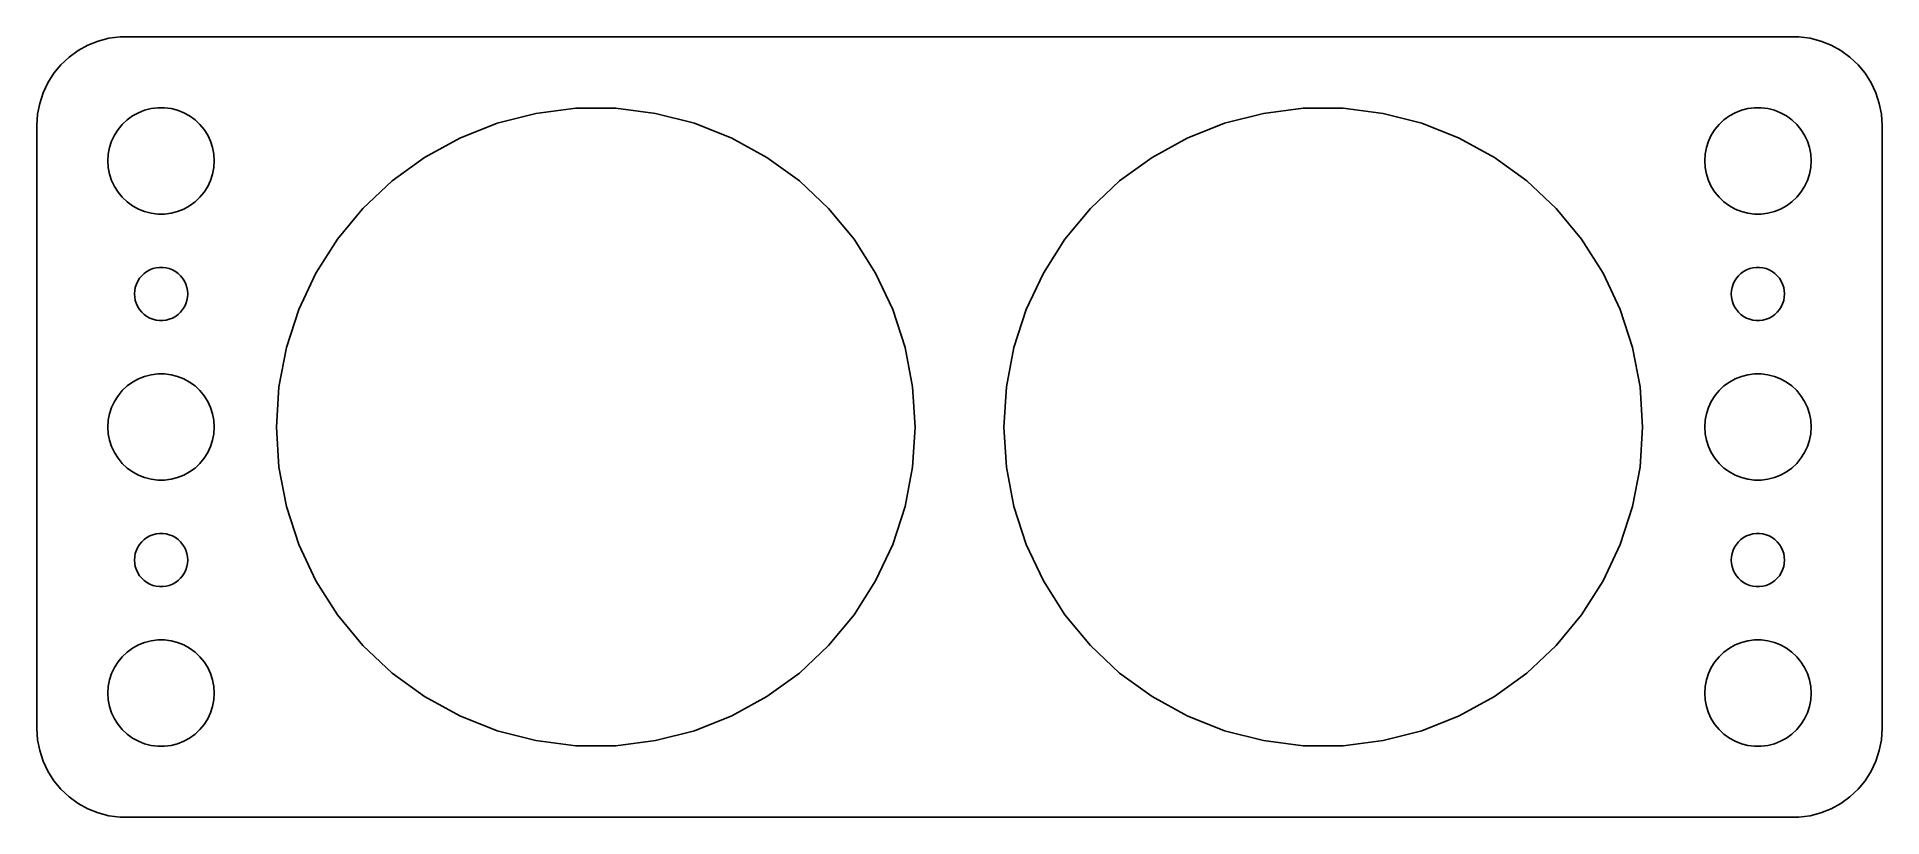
# Model space of a CAD drawing. Header units: metres. Extents: x -52 to 52, y -22 to 22.
import ezdxf

# ---------------------------------------------------------------- set-up
doc = ezdxf.new("R2010")
doc.units = ezdxf.units.M

msp = doc.modelspace()

# ---------------------------------------------------------------- linework, layer by layer
for p, q in [((-47.9369, 21.9114), (-48.5451, 21.7553)), ((-47.3139, 21.9901), (-47.9369, 21.9114)), ((47.3139, 21.9901), (-47.3139, 21.9901)), ((47.9369, 21.9114), (47.3139, 21.9901)), ((48.5451, 21.7553), (47.9369, 21.9114)), ((-50.1871, 20.8526), (-50.6448, 20.4227)), ((-49.6791, 21.2216), (-50.1871, 20.8526)), ((-49.1289, 21.5241), (-49.6791, 21.2216)), ((-48.5451, 21.7553), (-49.1289, 21.5241)), ((49.1289, 21.5241), (48.5451, 21.7553)), ((49.6791, 21.2216), (49.1289, 21.5241)), ((50.1871, 20.8526), (49.6791, 21.2216)), ((50.6448, 20.4227), (50.1871, 20.8526)), ((-51.0451, 19.9389), (-51.3815, 19.4088)), ((-50.6448, 20.4227), (-51.0451, 19.9389)), ((51.0451, 19.9389), (50.6448, 20.4227)), ((51.3815, 19.4088), (51.0451, 19.9389)), ((-51.6489, 18.8406), (-51.8429, 18.2434)), ((-51.3815, 19.4088), (-51.6489, 18.8406)), ((51.6489, 18.8406), (51.3815, 19.4088)), ((51.8429, 18.2434), (51.6489, 18.8406)), ((-51.8429, 18.2434), (-51.9606, 17.6267)), ((-46.6075, 17.533), (-46.2773, 17.7145)), ((-46.2773, 17.7145), (-45.927, 17.8532)), ((-45.927, 17.8532), (-45.5621, 17.9469)), ((-45.5621, 17.9469), (-45.1884, 17.9941)), ((-45.1884, 17.9941), (-44.8116, 17.9941)), ((-44.8116, 17.9941), (-44.4379, 17.9469)), ((-44.4379, 17.9469), (-44.0729, 17.8532)), ((-44.0729, 17.8532), (-43.7227, 17.7145)), ((-43.7227, 17.7145), (-43.3925, 17.533)), ((-26.0623, 17.119), (-23.8729, 17.6812)), ((-23.8729, 17.6812), (-21.6302, 17.9645)), ((-21.6302, 17.9645), (-19.3698, 17.9645)), ((-19.3698, 17.9645), (-17.1271, 17.6812)), ((-17.1271, 17.6812), (-14.9377, 17.119)), ((14.9377, 17.119), (17.1271, 17.6812)), ((17.1271, 17.6812), (19.3698, 17.9645)), ((19.3698, 17.9645), (21.6302, 17.9645)), ((21.6302, 17.9645), (23.8729, 17.6812)), ((23.8729, 17.6812), (26.0623, 17.119)), ((43.3925, 17.533), (43.7227, 17.7145)), ((43.7227, 17.7145), (44.0729, 17.8532)), ((44.0729, 17.8532), (44.4379, 17.9469)), ((44.4379, 17.9469), (44.8116, 17.9941)), ((44.8116, 17.9941), (45.1884, 17.9941)), ((45.1884, 17.9941), (45.5621, 17.9469)), ((45.5621, 17.9469), (45.927, 17.8532)), ((45.927, 17.8532), (46.2773, 17.7145)), ((46.2773, 17.7145), (46.6075, 17.533)), ((51.9606, 17.6267), (51.8429, 18.2434)), ((-51.9606, 17.6267), (-52, 17)), ((-52, 17), (-52, -17)), ((-47.6289, 16.4453), (-47.427, 16.7634)), ((-47.427, 16.7634), (-47.1869, 17.0536)), ((-47.1869, 17.0536), (-46.9123, 17.3115)), ((-46.9123, 17.3115), (-46.6075, 17.533)), ((-43.3925, 17.533), (-43.0877, 17.3115)), ((-43.0877, 17.3115), (-42.8131, 17.0536)), ((-42.8131, 17.0536), (-42.5729, 16.7634)), ((-42.5729, 16.7634), (-42.3711, 16.4453)), ((-28.164, 16.2869), (-26.0623, 17.119)), ((-14.9377, 17.119), (-12.836, 16.2869)), ((12.836, 16.2869), (14.9377, 17.119)), ((26.0623, 17.119), (28.164, 16.2869)), ((42.3711, 16.4453), (42.5729, 16.7634)), ((42.5729, 16.7634), (42.8131, 17.0536)), ((42.8131, 17.0536), (43.0877, 17.3115)), ((43.0877, 17.3115), (43.3925, 17.533)), ((46.6075, 17.533), (46.9123, 17.3115)), ((46.9123, 17.3115), (47.1869, 17.0536)), ((47.1869, 17.0536), (47.427, 16.7634)), ((47.427, 16.7634), (47.6289, 16.4453)), ((52, 17), (51.9606, 17.6267)), ((52, -17), (52, 17)), ((-47.9763, 15.376), (-47.9057, 15.7461)), ((-47.9057, 15.7461), (-47.7893, 16.1044)), ((-47.7893, 16.1044), (-47.6289, 16.4453)), ((-42.3711, 16.4453), (-42.2107, 16.1044)), ((-42.2107, 16.1044), (-42.0942, 15.7461)), ((-42.0942, 15.7461), (-42.0237, 15.376)), ((-30.1449, 15.1979), (-28.164, 16.2869)), ((-12.836, 16.2869), (-10.8551, 15.1979)), ((10.8551, 15.1979), (12.836, 16.2869)), ((28.164, 16.2869), (30.1449, 15.1979)), ((42.0237, 15.376), (42.0942, 15.7461)), ((42.0942, 15.7461), (42.2107, 16.1044)), ((42.2107, 16.1044), (42.3711, 16.4453)), ((47.6289, 16.4453), (47.7893, 16.1044)), ((47.7893, 16.1044), (47.9057, 15.7461)), ((47.9057, 15.7461), (47.9763, 15.376)), ((-48, 15), (-47.9763, 15.376)), ((-47.9763, 14.624), (-48, 15)), ((-47.9057, 14.2539), (-47.9763, 14.624)), ((-42.0237, 14.624), (-42.0942, 14.2539)), ((-42.0237, 15.376), (-42, 15)), ((-42, 15), (-42.0237, 14.624)), ((-31.9736, 13.8692), (-30.1449, 15.1979)), ((-10.8551, 15.1979), (-9.02637, 13.8692)), ((9.02637, 13.8692), (10.8551, 15.1979)), ((30.1449, 15.1979), (31.9736, 13.8692)), ((42, 15), (42.0237, 15.376)), ((42.0237, 14.624), (42, 15)), ((42.0942, 14.2539), (42.0237, 14.624)), ((47.9763, 14.624), (47.9057, 14.2539)), ((47.9763, 15.376), (48, 15)), ((48, 15), (47.9763, 14.624)), ((-47.7893, 13.8956), (-47.9057, 14.2539)), ((-47.6289, 13.5547), (-47.7893, 13.8956)), ((-47.427, 13.2366), (-47.6289, 13.5547)), ((-42.3711, 13.5547), (-42.5729, 13.2366)), ((-42.2107, 13.8956), (-42.3711, 13.5547)), ((-42.0942, 14.2539), (-42.2107, 13.8956)), ((-33.6214, 12.3218), (-31.9736, 13.8692)), ((-9.02637, 13.8692), (-7.37856, 12.3218)), ((7.37856, 12.3218), (9.02637, 13.8692)), ((31.9736, 13.8692), (33.6214, 12.3218)), ((42.2107, 13.8956), (42.0942, 14.2539)), ((42.3711, 13.5547), (42.2107, 13.8956)), ((42.5729, 13.2366), (42.3711, 13.5547)), ((47.6289, 13.5547), (47.427, 13.2366)), ((47.7893, 13.8956), (47.6289, 13.5547)), ((47.9057, 14.2539), (47.7893, 13.8956)), ((-47.1869, 12.9464), (-47.427, 13.2366)), ((-46.9123, 12.6884), (-47.1869, 12.9464)), ((-46.6075, 12.467), (-46.9123, 12.6884)), ((-43.0877, 12.6884), (-43.3925, 12.467)), ((-42.8131, 12.9464), (-43.0877, 12.6884)), ((-42.5729, 13.2366), (-42.8131, 12.9464)), ((42.8131, 12.9464), (42.5729, 13.2366)), ((43.0877, 12.6884), (42.8131, 12.9464)), ((43.3925, 12.467), (43.0877, 12.6884)), ((46.9123, 12.6884), (46.6075, 12.467)), ((47.1869, 12.9464), (46.9123, 12.6884)), ((47.427, 13.2366), (47.1869, 12.9464)), ((-46.2773, 12.2855), (-46.6075, 12.467)), ((-45.927, 12.1468), (-46.2773, 12.2855)), ((-45.5621, 12.0531), (-45.927, 12.1468)), ((-45.1884, 12.0059), (-45.5621, 12.0531)), ((-44.8116, 12.0059), (-45.1884, 12.0059)), ((-44.4379, 12.0531), (-44.8116, 12.0059)), ((-44.0729, 12.1468), (-44.4379, 12.0531)), ((-43.7227, 12.2855), (-44.0729, 12.1468)), ((-43.3925, 12.467), (-43.7227, 12.2855)), ((-35.0623, 10.5801), (-33.6214, 12.3218)), ((-7.37856, 12.3218), (-5.93768, 10.5801)), ((5.93768, 10.5801), (7.37856, 12.3218)), ((33.6214, 12.3218), (35.0623, 10.5801)), ((43.7227, 12.2855), (43.3925, 12.467)), ((44.0729, 12.1468), (43.7227, 12.2855)), ((44.4379, 12.0531), (44.0729, 12.1468)), ((44.8116, 12.0059), (44.4379, 12.0531)), ((45.1884, 12.0059), (44.8116, 12.0059)), ((45.5621, 12.0531), (45.1884, 12.0059)), ((45.927, 12.1468), (45.5621, 12.0531)), ((46.2773, 12.2855), (45.927, 12.1468)), ((46.6075, 12.467), (46.2773, 12.2855)), ((-36.2735, 8.67155), (-35.0623, 10.5801)), ((-5.93768, 10.5801), (-4.72647, 8.67155)), ((4.72647, 8.67155), (5.93768, 10.5801)), ((35.0623, 10.5801), (36.2735, 8.67155)), ((-46.3145, 8.22263), (-46.2135, 8.38167)), ((-46.2135, 8.38167), (-46.0934, 8.52681)), ((-46.0934, 8.52681), (-45.9561, 8.65576)), ((-45.9561, 8.65576), (-45.8037, 8.76648)), ((-45.8037, 8.76648), (-45.6387, 8.85724)), ((-45.6387, 8.85724), (-45.4635, 8.92657)), ((-45.4635, 8.92657), (-45.2811, 8.97342)), ((-45.2811, 8.97342), (-45.0942, 8.99704)), ((-45.0942, 8.99704), (-44.9058, 8.99704)), ((-44.9058, 8.99704), (-44.7189, 8.97342)), ((-44.7189, 8.97342), (-44.5365, 8.92657)), ((-44.5365, 8.92657), (-44.3613, 8.85724)), ((-44.3613, 8.85724), (-44.1963, 8.76648)), ((-44.1963, 8.76648), (-44.0439, 8.65576)), ((-44.0439, 8.65576), (-43.9065, 8.52681)), ((-43.9065, 8.52681), (-43.7865, 8.38167)), ((-43.7865, 8.38167), (-43.6855, 8.22263)), ((-37.236, 6.62624), (-36.2735, 8.67155)), ((-4.72647, 8.67155), (-3.76402, 6.62624)), ((3.76402, 6.62624), (4.72647, 8.67155)), ((36.2735, 8.67155), (37.236, 6.62624)), ((43.6855, 8.22263), (43.7865, 8.38167)), ((43.7865, 8.38167), (43.9065, 8.52681)), ((43.9065, 8.52681), (44.0439, 8.65576)), ((44.0439, 8.65576), (44.1963, 8.76648)), ((44.1963, 8.76648), (44.3613, 8.85724)), ((44.3613, 8.85724), (44.5365, 8.92657)), ((44.5365, 8.92657), (44.7189, 8.97342)), ((44.7189, 8.97342), (44.9058, 8.99704)), ((44.9058, 8.99704), (45.0942, 8.99704)), ((45.0942, 8.99704), (45.2811, 8.97342)), ((45.2811, 8.97342), (45.4635, 8.92657)), ((45.4635, 8.92657), (45.6387, 8.85724)), ((45.6387, 8.85724), (45.8037, 8.76648)), ((45.8037, 8.76648), (45.9561, 8.65576)), ((45.9561, 8.65576), (46.0934, 8.52681)), ((46.0934, 8.52681), (46.2135, 8.38167)), ((46.2135, 8.38167), (46.3145, 8.22263)), ((-46.5, 7.5), (-46.4882, 7.68799)), ((-46.4882, 7.312), (-46.5, 7.5)), ((-46.4882, 7.68799), (-46.4529, 7.87303)), ((-46.4529, 7.12695), (-46.4882, 7.312)), ((-46.4529, 7.87303), (-46.3947, 8.05219)), ((-46.3947, 8.05219), (-46.3145, 8.22263)), ((-43.6855, 8.22263), (-43.6053, 8.05219)), ((-43.6053, 8.05219), (-43.5471, 7.87303)), ((-43.5471, 7.87303), (-43.5118, 7.68799)), ((-43.5118, 7.312), (-43.5471, 7.12695)), ((-43.5118, 7.68799), (-43.5, 7.5)), ((-43.5, 7.5), (-43.5118, 7.312)), ((43.5, 7.5), (43.5118, 7.68799)), ((43.5118, 7.312), (43.5, 7.5)), ((43.5118, 7.68799), (43.5471, 7.87303)), ((43.5471, 7.12695), (43.5118, 7.312)), ((43.5471, 7.87303), (43.6053, 8.05219)), ((43.6053, 8.05219), (43.6855, 8.22263)), ((46.3145, 8.22263), (46.3947, 8.05219)), ((46.3947, 8.05219), (46.4529, 7.87303)), ((46.4529, 7.87303), (46.4882, 7.68799)), ((46.4882, 7.312), (46.4529, 7.12695)), ((46.4882, 7.68799), (46.5, 7.5)), ((46.5, 7.5), (46.4882, 7.312)), ((-46.3947, 6.9478), (-46.4529, 7.12695)), ((-46.3145, 6.77736), (-46.3947, 6.9478)), ((-46.2135, 6.61832), (-46.3145, 6.77736)), ((-46.0934, 6.47318), (-46.2135, 6.61832)), ((-45.9561, 6.34422), (-46.0934, 6.47318)), ((-45.8037, 6.23351), (-45.9561, 6.34422)), ((-44.0439, 6.34422), (-44.1963, 6.23351)), ((-43.9065, 6.47318), (-44.0439, 6.34422)), ((-43.7865, 6.61832), (-43.9065, 6.47318)), ((-43.6855, 6.77736), (-43.7865, 6.61832)), ((-43.6053, 6.9478), (-43.6855, 6.77736)), ((-43.5471, 7.12695), (-43.6053, 6.9478)), ((-37.9345, 4.47641), (-37.236, 6.62624)), ((-3.76402, 6.62624), (-3.06549, 4.47641)), ((3.06549, 4.47641), (3.76402, 6.62624)), ((37.236, 6.62624), (37.9345, 4.47641)), ((43.6053, 6.9478), (43.5471, 7.12695)), ((43.6855, 6.77736), (43.6053, 6.9478)), ((43.7865, 6.61832), (43.6855, 6.77736)), ((43.9065, 6.47318), (43.7865, 6.61832)), ((44.0439, 6.34422), (43.9065, 6.47318)), ((44.1963, 6.23351), (44.0439, 6.34422)), ((45.9561, 6.34422), (45.8037, 6.23351)), ((46.0934, 6.47318), (45.9561, 6.34422)), ((46.2135, 6.61832), (46.0934, 6.47318)), ((46.3145, 6.77736), (46.2135, 6.61832)), ((46.3947, 6.9478), (46.3145, 6.77736)), ((46.4529, 7.12695), (46.3947, 6.9478)), ((-45.6387, 6.14275), (-45.8037, 6.23351)), ((-45.4635, 6.07341), (-45.6387, 6.14275)), ((-45.2811, 6.02657), (-45.4635, 6.07341)), ((-45.0942, 6.00294), (-45.2811, 6.02657)), ((-44.9058, 6.00294), (-45.0942, 6.00294)), ((-44.7189, 6.02657), (-44.9058, 6.00294)), ((-44.5365, 6.07341), (-44.7189, 6.02657)), ((-44.3613, 6.14275), (-44.5365, 6.07341)), ((-44.1963, 6.23351), (-44.3613, 6.14275)), ((44.3613, 6.14275), (44.1963, 6.23351)), ((44.5365, 6.07341), (44.3613, 6.14275)), ((44.7189, 6.02657), (44.5365, 6.07341)), ((44.9058, 6.00294), (44.7189, 6.02657)), ((45.0942, 6.00294), (44.9058, 6.00294)), ((45.2811, 6.02657), (45.0942, 6.00294)), ((45.4635, 6.07341), (45.2811, 6.02657)), ((45.6387, 6.14275), (45.4635, 6.07341)), ((45.8037, 6.23351), (45.6387, 6.14275)), ((-38.3581, 2.256), (-37.9345, 4.47641)), ((-3.06549, 4.47641), (-2.64192, 2.256)), ((2.64192, 2.256), (3.06549, 4.47641)), ((37.9345, 4.47641), (38.3581, 2.256)), ((-47.1869, 2.05363), (-46.9123, 2.31154)), ((-46.9123, 2.31154), (-46.6075, 2.53297)), ((-46.6075, 2.53297), (-46.2773, 2.71448)), ((-46.2773, 2.71448), (-45.927, 2.85316)), ((-45.927, 2.85316), (-45.5621, 2.94685)), ((-45.5621, 2.94685), (-45.1884, 2.99408)), ((-45.1884, 2.99408), (-44.8116, 2.99408)), ((-44.8116, 2.99408), (-44.4379, 2.94685)), ((-44.4379, 2.94685), (-44.0729, 2.85316)), ((-44.0729, 2.85316), (-43.7227, 2.71448)), ((-43.7227, 2.71448), (-43.3925, 2.53297)), ((-43.3925, 2.53297), (-43.0877, 2.31154)), ((-43.0877, 2.31154), (-42.8131, 2.05363)), ((-38.5, 0), (-38.3581, 2.256)), ((-2.64192, 2.256), (-2.5, 0)), ((2.5, 0), (2.64192, 2.256)), ((38.3581, 2.256), (38.5, 0)), ((42.8131, 2.05363), (43.0877, 2.31154)), ((43.0877, 2.31154), (43.3925, 2.53297)), ((43.3925, 2.53297), (43.7227, 2.71448)), ((43.7227, 2.71448), (44.0729, 2.85316)), ((44.0729, 2.85316), (44.4379, 2.94685)), ((44.4379, 2.94685), (44.8116, 2.99408)), ((44.8116, 2.99408), (45.1884, 2.99408)), ((45.1884, 2.99408), (45.5621, 2.94685)), ((45.5621, 2.94685), (45.927, 2.85316)), ((45.927, 2.85316), (46.2773, 2.71448)), ((46.2773, 2.71448), (46.6075, 2.53297)), ((46.6075, 2.53297), (46.9123, 2.31154)), ((46.9123, 2.31154), (47.1869, 2.05363)), ((-47.9057, 0.74606), (-47.7893, 1.10437)), ((-47.7893, 1.10437), (-47.6289, 1.44525)), ((-47.6289, 1.44525), (-47.427, 1.76335)), ((-47.427, 1.76335), (-47.1869, 2.05363)), ((-42.8131, 2.05363), (-42.5729, 1.76335)), ((-42.5729, 1.76335), (-42.3711, 1.44525)), ((-42.3711, 1.44525), (-42.2107, 1.10437)), ((-42.2107, 1.10437), (-42.0942, 0.74606)), ((42.0942, 0.74606), (42.2107, 1.10437)), ((42.2107, 1.10437), (42.3711, 1.44525)), ((42.3711, 1.44525), (42.5729, 1.76335)), ((42.5729, 1.76335), (42.8131, 2.05363)), ((47.1869, 2.05363), (47.427, 1.76335)), ((47.427, 1.76335), (47.6289, 1.44525)), ((47.6289, 1.44525), (47.7893, 1.10437)), ((47.7893, 1.10437), (47.9057, 0.74606)), ((-48, 0), (-47.9763, 0.37599)), ((-47.9763, -0.37599), (-48, 0)), ((-47.9763, 0.37599), (-47.9057, 0.74606)), ((-42.0942, 0.74606), (-42.0237, 0.37599)), ((-42.0237, 0.37599), (-42, 0)), ((-42, 0), (-42.0237, -0.37599)), ((-38.3581, -2.256), (-38.5, 0)), ((-2.5, 0), (-2.64192, -2.256)), ((2.64192, -2.256), (2.5, 0)), ((38.5, 0), (38.3581, -2.256)), ((42, 0), (42.0237, 0.37599)), ((42.0237, -0.37599), (42, 0)), ((42.0237, 0.37599), (42.0942, 0.74606)), ((47.9057, 0.74606), (47.9763, 0.37599)), ((47.9763, 0.37599), (48, 0)), ((48, 0), (47.9763, -0.37599)), ((-47.9057, -0.74606), (-47.9763, -0.37599)), ((-47.7893, -1.10437), (-47.9057, -0.74606)), ((-42.0942, -0.74606), (-42.2107, -1.10437)), ((-42.0237, -0.37599), (-42.0942, -0.74606)), ((42.0942, -0.74606), (42.0237, -0.37599)), ((42.2107, -1.10437), (42.0942, -0.74606)), ((47.9057, -0.74606), (47.7893, -1.10437)), ((47.9763, -0.37599), (47.9057, -0.74606)), ((-47.6289, -1.44525), (-47.7893, -1.10437)), ((-47.427, -1.76335), (-47.6289, -1.44525)), ((-47.1869, -2.05363), (-47.427, -1.76335)), ((-46.9123, -2.31154), (-47.1869, -2.05363)), ((-42.8131, -2.05363), (-43.0877, -2.31154)), ((-42.5729, -1.76335), (-42.8131, -2.05363)), ((-42.3711, -1.44525), (-42.5729, -1.76335)), ((-42.2107, -1.10437), (-42.3711, -1.44525)), ((42.3711, -1.44525), (42.2107, -1.10437)), ((42.5729, -1.76335), (42.3711, -1.44525)), ((42.8131, -2.05363), (42.5729, -1.76335)), ((43.0877, -2.31154), (42.8131, -2.05363)), ((47.1869, -2.05363), (46.9123, -2.31154)), ((47.427, -1.76335), (47.1869, -2.05363)), ((47.6289, -1.44525), (47.427, -1.76335)), ((47.7893, -1.10437), (47.6289, -1.44525)), ((-46.6075, -2.53297), (-46.9123, -2.31154)), ((-46.2773, -2.71448), (-46.6075, -2.53297)), ((-45.927, -2.85316), (-46.2773, -2.71448)), ((-45.5621, -2.94685), (-45.927, -2.85316)), ((-45.1884, -2.99408), (-45.5621, -2.94685)), ((-44.8116, -2.99408), (-45.1884, -2.99408)), ((-44.4379, -2.94685), (-44.8116, -2.99408)), ((-44.0729, -2.85316), (-44.4379, -2.94685)), ((-43.7227, -2.71448), (-44.0729, -2.85316)), ((-43.3925, -2.53297), (-43.7227, -2.71448)), ((-43.0877, -2.31154), (-43.3925, -2.53297)), ((-37.9345, -4.47641), (-38.3581, -2.256)), ((-2.64192, -2.256), (-3.06549, -4.47641)), ((3.06549, -4.47641), (2.64192, -2.256)), ((38.3581, -2.256), (37.9345, -4.47641)), ((43.3925, -2.53297), (43.0877, -2.31154)), ((43.7227, -2.71448), (43.3925, -2.53297)), ((44.0729, -2.85316), (43.7227, -2.71448)), ((44.4379, -2.94685), (44.0729, -2.85316)), ((44.8116, -2.99408), (44.4379, -2.94685)), ((45.1884, -2.99408), (44.8116, -2.99408)), ((45.5621, -2.94685), (45.1884, -2.99408)), ((45.927, -2.85316), (45.5621, -2.94685)), ((46.2773, -2.71448), (45.927, -2.85316)), ((46.6075, -2.53297), (46.2773, -2.71448)), ((46.9123, -2.31154), (46.6075, -2.53297)), ((-37.236, -6.62624), (-37.9345, -4.47641)), ((-3.06549, -4.47641), (-3.76402, -6.62624)), ((3.76402, -6.62624), (3.06549, -4.47641)), ((37.9345, -4.47641), (37.236, -6.62624)), ((-45.9561, -6.34422), (-45.8037, -6.23351)), ((-45.8037, -6.23351), (-45.6387, -6.14275)), ((-45.6387, -6.14275), (-45.4635, -6.07341)), ((-45.4635, -6.07341), (-45.2811, -6.02657)), ((-45.2811, -6.02657), (-45.0942, -6.00294)), ((-45.0942, -6.00294), (-44.9058, -6.00294)), ((-44.9058, -6.00294), (-44.7189, -6.02657)), ((-44.7189, -6.02657), (-44.5365, -6.07341)), ((-44.5365, -6.07341), (-44.3613, -6.14275)), ((-44.3613, -6.14275), (-44.1963, -6.23351)), ((-44.1963, -6.23351), (-44.0439, -6.34422)), ((44.0439, -6.34422), (44.1963, -6.23351)), ((44.1963, -6.23351), (44.3613, -6.14275)), ((44.3613, -6.14275), (44.5365, -6.07341)), ((44.5365, -6.07341), (44.7189, -6.02657)), ((44.7189, -6.02657), (44.9058, -6.00294)), ((44.9058, -6.00294), (45.0942, -6.00294)), ((45.0942, -6.00294), (45.2811, -6.02657)), ((45.2811, -6.02657), (45.4635, -6.07341)), ((45.4635, -6.07341), (45.6387, -6.14275)), ((45.6387, -6.14275), (45.8037, -6.23351)), ((45.8037, -6.23351), (45.9561, -6.34422)), ((-46.4882, -7.312), (-46.4529, -7.12695)), ((-46.4529, -7.12695), (-46.3947, -6.9478)), ((-46.3947, -6.9478), (-46.3145, -6.77736)), ((-46.3145, -6.77736), (-46.2135, -6.61832)), ((-46.2135, -6.61832), (-46.0934, -6.47318)), ((-46.0934, -6.47318), (-45.9561, -6.34422)), ((-44.0439, -6.34422), (-43.9065, -6.47318)), ((-43.9065, -6.47318), (-43.7865, -6.61832)), ((-43.7865, -6.61832), (-43.6855, -6.77736)), ((-43.6855, -6.77736), (-43.6053, -6.9478)), ((-43.6053, -6.9478), (-43.5471, -7.12695)), ((-43.5471, -7.12695), (-43.5118, -7.312)), ((-36.2735, -8.67155), (-37.236, -6.62624)), ((-3.76402, -6.62624), (-4.72647, -8.67155)), ((4.72647, -8.67155), (3.76402, -6.62624)), ((37.236, -6.62624), (36.2735, -8.67155)), ((43.5118, -7.312), (43.5471, -7.12695)), ((43.5471, -7.12695), (43.6053, -6.9478)), ((43.6053, -6.9478), (43.6855, -6.77736)), ((43.6855, -6.77736), (43.7865, -6.61832)), ((43.7865, -6.61832), (43.9065, -6.47318)), ((43.9065, -6.47318), (44.0439, -6.34422)), ((45.9561, -6.34422), (46.0934, -6.47318)), ((46.0934, -6.47318), (46.2135, -6.61832)), ((46.2135, -6.61832), (46.3145, -6.77736)), ((46.3145, -6.77736), (46.3947, -6.9478)), ((46.3947, -6.9478), (46.4529, -7.12695)), ((46.4529, -7.12695), (46.4882, -7.312)), ((-46.5, -7.5), (-46.4882, -7.312)), ((-46.4882, -7.68799), (-46.5, -7.5)), ((-46.4529, -7.87303), (-46.4882, -7.68799)), ((-46.3947, -8.05219), (-46.4529, -7.87303)), ((-46.3145, -8.22263), (-46.3947, -8.05219)), ((-46.2135, -8.38167), (-46.3145, -8.22263)), ((-43.6855, -8.22263), (-43.7865, -8.38167)), ((-43.6053, -8.05219), (-43.6855, -8.22263)), ((-43.5471, -7.87303), (-43.6053, -8.05219)), ((-43.5118, -7.68799), (-43.5471, -7.87303)), ((-43.5118, -7.312), (-43.5, -7.5)), ((-43.5, -7.5), (-43.5118, -7.68799)), ((43.5, -7.5), (43.5118, -7.312)), ((43.5118, -7.68799), (43.5, -7.5)), ((43.5471, -7.87303), (43.5118, -7.68799)), ((43.6053, -8.05219), (43.5471, -7.87303)), ((43.6855, -8.22263), (43.6053, -8.05219)), ((43.7865, -8.38167), (43.6855, -8.22263)), ((46.3145, -8.22263), (46.2135, -8.38167)), ((46.3947, -8.05219), (46.3145, -8.22263)), ((46.4529, -7.87303), (46.3947, -8.05219)), ((46.4882, -7.68799), (46.4529, -7.87303)), ((46.4882, -7.312), (46.5, -7.5)), ((46.5, -7.5), (46.4882, -7.68799)), ((-46.0934, -8.52681), (-46.2135, -8.38167)), ((-45.9561, -8.65576), (-46.0934, -8.52681)), ((-45.8037, -8.76648), (-45.9561, -8.65576)), ((-45.6387, -8.85724), (-45.8037, -8.76648)), ((-45.4635, -8.92657), (-45.6387, -8.85724)), ((-45.2811, -8.97342), (-45.4635, -8.92657)), ((-45.0942, -8.99704), (-45.2811, -8.97342)), ((-44.9058, -8.99704), (-45.0942, -8.99704)), ((-44.7189, -8.97342), (-44.9058, -8.99704)), ((-44.5365, -8.92657), (-44.7189, -8.97342)), ((-44.3613, -8.85724), (-44.5365, -8.92657)), ((-44.1963, -8.76648), (-44.3613, -8.85724)), ((-44.0439, -8.65576), (-44.1963, -8.76648)), ((-43.9065, -8.52681), (-44.0439, -8.65576)), ((-43.7865, -8.38167), (-43.9065, -8.52681)), ((-35.0623, -10.5801), (-36.2735, -8.67155)), ((-4.72647, -8.67155), (-5.93768, -10.5801)), ((5.93768, -10.5801), (4.72647, -8.67155)), ((36.2735, -8.67155), (35.0623, -10.5801)), ((43.9065, -8.52681), (43.7865, -8.38167)), ((44.0439, -8.65576), (43.9065, -8.52681)), ((44.1963, -8.76648), (44.0439, -8.65576)), ((44.3613, -8.85724), (44.1963, -8.76648)), ((44.5365, -8.92657), (44.3613, -8.85724)), ((44.7189, -8.97342), (44.5365, -8.92657)), ((44.9058, -8.99704), (44.7189, -8.97342)), ((45.0942, -8.99704), (44.9058, -8.99704)), ((45.2811, -8.97342), (45.0942, -8.99704)), ((45.4635, -8.92657), (45.2811, -8.97342)), ((45.6387, -8.85724), (45.4635, -8.92657)), ((45.8037, -8.76648), (45.6387, -8.85724)), ((45.9561, -8.65576), (45.8037, -8.76648)), ((46.0934, -8.52681), (45.9561, -8.65576)), ((46.2135, -8.38167), (46.0934, -8.52681)), ((-33.6214, -12.3218), (-35.0623, -10.5801)), ((-5.93768, -10.5801), (-7.37856, -12.3218)), ((7.37856, -12.3218), (5.93768, -10.5801)), ((35.0623, -10.5801), (33.6214, -12.3218)), ((-46.9123, -12.6884), (-46.6075, -12.467)), ((-46.6075, -12.467), (-46.2773, -12.2855)), ((-46.2773, -12.2855), (-45.927, -12.1468)), ((-45.927, -12.1468), (-45.5621, -12.0531)), ((-45.5621, -12.0531), (-45.1884, -12.0059)), ((-45.1884, -12.0059), (-44.8116, -12.0059)), ((-44.8116, -12.0059), (-44.4379, -12.0531)), ((-44.4379, -12.0531), (-44.0729, -12.1468)), ((-44.0729, -12.1468), (-43.7227, -12.2855)), ((-43.7227, -12.2855), (-43.3925, -12.467)), ((-43.3925, -12.467), (-43.0877, -12.6884)), ((-31.9736, -13.8692), (-33.6214, -12.3218)), ((-7.37856, -12.3218), (-9.02637, -13.8692)), ((9.02637, -13.8692), (7.37856, -12.3218)), ((33.6214, -12.3218), (31.9736, -13.8692)), ((43.0877, -12.6884), (43.3925, -12.467)), ((43.3925, -12.467), (43.7227, -12.2855)), ((43.7227, -12.2855), (44.0729, -12.1468)), ((44.0729, -12.1468), (44.4379, -12.0531)), ((44.4379, -12.0531), (44.8116, -12.0059)), ((44.8116, -12.0059), (45.1884, -12.0059)), ((45.1884, -12.0059), (45.5621, -12.0531)), ((45.5621, -12.0531), (45.927, -12.1468)), ((45.927, -12.1468), (46.2773, -12.2855)), ((46.2773, -12.2855), (46.6075, -12.467)), ((46.6075, -12.467), (46.9123, -12.6884)), ((-47.6289, -13.5547), (-47.427, -13.2366)), ((-47.427, -13.2366), (-47.1869, -12.9464)), ((-47.1869, -12.9464), (-46.9123, -12.6884)), ((-43.0877, -12.6884), (-42.8131, -12.9464)), ((-42.8131, -12.9464), (-42.5729, -13.2366)), ((-42.5729, -13.2366), (-42.3711, -13.5547)), ((42.3711, -13.5547), (42.5729, -13.2366)), ((42.5729, -13.2366), (42.8131, -12.9464)), ((42.8131, -12.9464), (43.0877, -12.6884)), ((46.9123, -12.6884), (47.1869, -12.9464)), ((47.1869, -12.9464), (47.427, -13.2366)), ((47.427, -13.2366), (47.6289, -13.5547)), ((-47.9763, -14.624), (-47.9057, -14.2539)), ((-47.9057, -14.2539), (-47.7893, -13.8956)), ((-47.7893, -13.8956), (-47.6289, -13.5547)), ((-42.3711, -13.5547), (-42.2107, -13.8956)), ((-42.2107, -13.8956), (-42.0942, -14.2539)), ((-42.0942, -14.2539), (-42.0237, -14.624)), ((-30.1449, -15.1979), (-31.9736, -13.8692)), ((-9.02637, -13.8692), (-10.8551, -15.1979)), ((10.8551, -15.1979), (9.02637, -13.8692)), ((31.9736, -13.8692), (30.1449, -15.1979)), ((42.0237, -14.624), (42.0942, -14.2539)), ((42.0942, -14.2539), (42.2107, -13.8956)), ((42.2107, -13.8956), (42.3711, -13.5547)), ((47.6289, -13.5547), (47.7893, -13.8956)), ((47.7893, -13.8956), (47.9057, -14.2539)), ((47.9057, -14.2539), (47.9763, -14.624)), ((-48, -15), (-47.9763, -14.624)), ((-47.9763, -15.376), (-48, -15)), ((-47.9057, -15.7461), (-47.9763, -15.376)), ((-42.0237, -15.376), (-42.0942, -15.7461)), ((-42.0237, -14.624), (-42, -15)), ((-42, -15), (-42.0237, -15.376)), ((-28.164, -16.2869), (-30.1449, -15.1979)), ((-10.8551, -15.1979), (-12.836, -16.2869)), ((12.836, -16.2869), (10.8551, -15.1979)), ((30.1449, -15.1979), (28.164, -16.2869)), ((42, -15), (42.0237, -14.624)), ((42.0237, -15.376), (42, -15)), ((42.0942, -15.7461), (42.0237, -15.376)), ((47.9763, -15.376), (47.9057, -15.7461)), ((47.9763, -14.624), (48, -15)), ((48, -15), (47.9763, -15.376)), ((-47.7893, -16.1044), (-47.9057, -15.7461)), ((-47.6289, -16.4453), (-47.7893, -16.1044)), ((-47.427, -16.7634), (-47.6289, -16.4453)), ((-42.3711, -16.4453), (-42.5729, -16.7634)), ((-42.2107, -16.1044), (-42.3711, -16.4453)), ((-42.0942, -15.7461), (-42.2107, -16.1044)), ((-26.0623, -17.119), (-28.164, -16.2869)), ((-12.836, -16.2869), (-14.9377, -17.119)), ((14.9377, -17.119), (12.836, -16.2869)), ((28.164, -16.2869), (26.0623, -17.119)), ((42.2107, -16.1044), (42.0942, -15.7461)), ((42.3711, -16.4453), (42.2107, -16.1044)), ((42.5729, -16.7634), (42.3711, -16.4453)), ((47.6289, -16.4453), (47.427, -16.7634)), ((47.7893, -16.1044), (47.6289, -16.4453)), ((47.9057, -15.7461), (47.7893, -16.1044)), ((-52, -17), (-51.9606, -17.6267)), ((-51.9606, -17.6267), (-51.8429, -18.2434)), ((-47.1869, -17.0536), (-47.427, -16.7634)), ((-46.9123, -17.3115), (-47.1869, -17.0536)), ((-46.6075, -17.533), (-46.9123, -17.3115)), ((-46.2773, -17.7145), (-46.6075, -17.533)), ((-43.3925, -17.533), (-43.7227, -17.7145)), ((-43.0877, -17.3115), (-43.3925, -17.533)), ((-42.8131, -17.0536), (-43.0877, -17.3115)), ((-42.5729, -16.7634), (-42.8131, -17.0536)), ((-23.8729, -17.6812), (-26.0623, -17.119)), ((-14.9377, -17.119), (-17.1271, -17.6812)), ((17.1271, -17.6812), (14.9377, -17.119)), ((26.0623, -17.119), (23.8729, -17.6812)), ((42.8131, -17.0536), (42.5729, -16.7634)), ((43.0877, -17.3115), (42.8131, -17.0536)), ((43.3925, -17.533), (43.0877, -17.3115)), ((43.7227, -17.7145), (43.3925, -17.533)), ((46.6075, -17.533), (46.2773, -17.7145)), ((46.9123, -17.3115), (46.6075, -17.533)), ((47.1869, -17.0536), (46.9123, -17.3115)), ((47.427, -16.7634), (47.1869, -17.0536)), ((51.8429, -18.2434), (51.9606, -17.6267)), ((51.9606, -17.6267), (52, -17)), ((-51.8429, -18.2434), (-51.6489, -18.8406)), ((-45.927, -17.8532), (-46.2773, -17.7145)), ((-45.5621, -17.9469), (-45.927, -17.8532)), ((-45.1884, -17.9941), (-45.5621, -17.9469)), ((-44.8116, -17.9941), (-45.1884, -17.9941)), ((-44.4379, -17.9469), (-44.8116, -17.9941)), ((-44.0729, -17.8532), (-44.4379, -17.9469)), ((-43.7227, -17.7145), (-44.0729, -17.8532)), ((-21.6302, -17.9645), (-23.8729, -17.6812)), ((-19.3698, -17.9645), (-21.6302, -17.9645)), ((-17.1271, -17.6812), (-19.3698, -17.9645)), ((19.3698, -17.9645), (17.1271, -17.6812)), ((21.6302, -17.9645), (19.3698, -17.9645)), ((23.8729, -17.6812), (21.6302, -17.9645)), ((44.0729, -17.8532), (43.7227, -17.7145)), ((44.4379, -17.9469), (44.0729, -17.8532)), ((44.8116, -17.9941), (44.4379, -17.9469)), ((45.1884, -17.9941), (44.8116, -17.9941)), ((45.5621, -17.9469), (45.1884, -17.9941)), ((45.927, -17.8532), (45.5621, -17.9469)), ((46.2773, -17.7145), (45.927, -17.8532)), ((51.6489, -18.8406), (51.8429, -18.2434)), ((-51.6489, -18.8406), (-51.3815, -19.4088)), ((-51.3815, -19.4088), (-51.0451, -19.9389)), ((51.0451, -19.9389), (51.3815, -19.4088)), ((51.3815, -19.4088), (51.6489, -18.8406)), ((-51.0451, -19.9389), (-50.6448, -20.4227)), ((-50.6448, -20.4227), (-50.1871, -20.8526)), ((50.1871, -20.8526), (50.6448, -20.4227)), ((50.6448, -20.4227), (51.0451, -19.9389)), ((-50.1871, -20.8526), (-49.6791, -21.2216)), ((-49.6791, -21.2216), (-49.1289, -21.5241)), ((-49.1289, -21.5241), (-48.5451, -21.7553)), ((-48.5451, -21.7553), (-47.9369, -21.9114)), ((47.9369, -21.9114), (48.5451, -21.7553)), ((48.5451, -21.7553), (49.1289, -21.5241)), ((49.1289, -21.5241), (49.6791, -21.2216)), ((49.6791, -21.2216), (50.1871, -20.8526)), ((-47.9369, -21.9114), (-47.3139, -21.9901)), ((-47.3139, -21.9901), (47.3139, -21.9901)), ((47.3139, -21.9901), (47.9369, -21.9114))]:
    msp.add_line(p, q)

doc.saveas('drawing.dxf')
